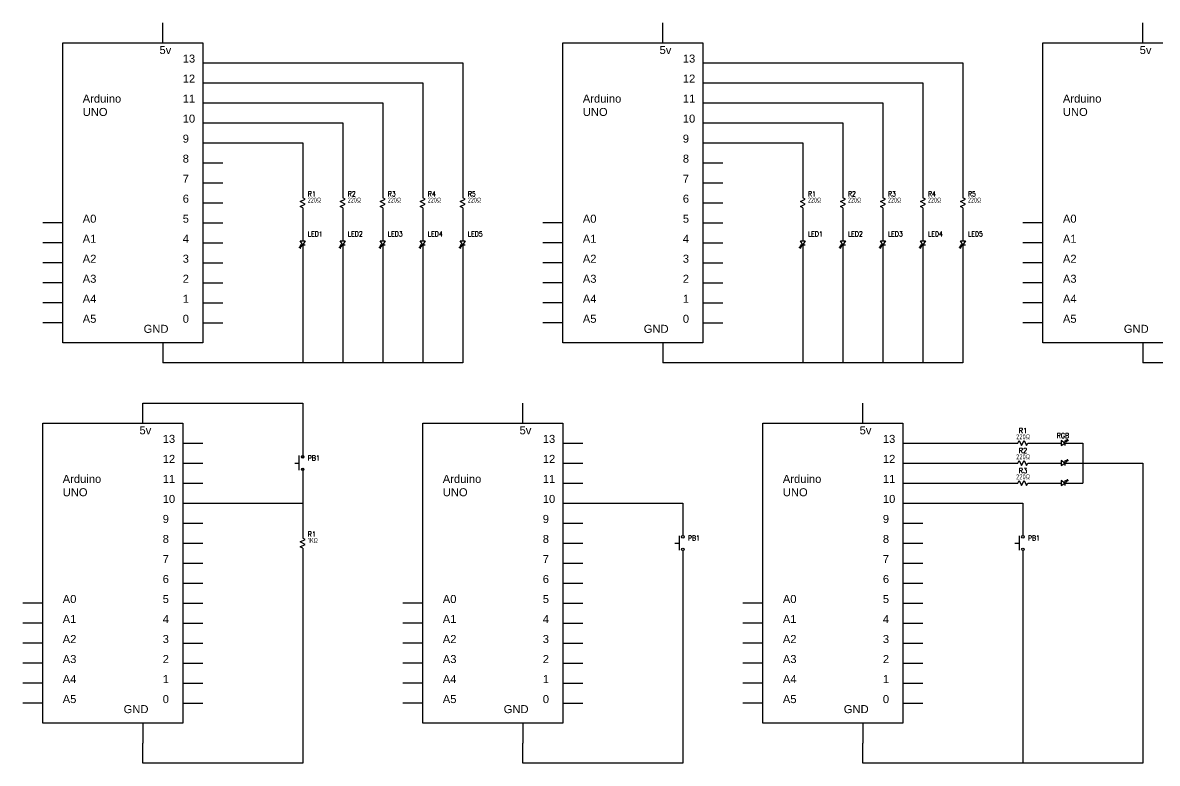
# Model space of a CAD drawing. Header units: inches. Extents: x 0 to 74, y -10 to 48.5.
# Drawn here: x 27 to 55.36, y 0 to 18.5 of the extents above; entities that cross this region are included whole.
import ezdxf
from ezdxf.enums import TextEntityAlignment as Align

# ---------------------------------------------------------------- set-up
doc = ezdxf.new("R2010")
doc.units = ezdxf.units.IN
doc.header["$MEASUREMENT"] = 0
for name, color, linetype in [('MISC', 7, 'Continuous'), ('SYMS', 7, 'Continuous'), ('TAGS', 150, 'Continuous'), ('WIRES', 7, 'Continuous')]:
    doc.layers.add(name, color=color, linetype=linetype)
doc.styles.get("Standard").update_dxf_attribs({"font": 'arial.ttf'})
doc.styles.add('WD', font='romans.shx')

# ---------------------------------------------------------------- blocks, each defined once
blk = doc.blocks.new('VRE1')
for p, q in [((-0.062, 0.031), (0.062, 0.094)), ((0.062, -0.031), (-0.062, 0.031)), ((0.062, 0.094), (0, 0.125)), ((-0.062, -0.094), (0.062, -0.031)), ((0, -0.125), (-0.062, -0.094))]:
    blk.add_line(p, q)
at = {"style": 'WD'}
for tag, p, width in [('INST', (0.219, 0.488), 0.7), ('TAG1', (0.127, 0.162), 0.9), ('LOC', (0.219, 0.318), 0.7), ('RATING1', (0.125, 0.006), 0.7), ('RATING2', (0.125, -0.151), 0.7), ('DESC1', (0.129, -0.307), 0.7), ('DESC2', (0.129, -0.463), 0.7)]:
    blk.add_attdef(tag, p, '', height=0.125, dxfattribs=dict(at, width=width))
at = {"linetype": 'Continuous', "style": 'WD', "flags": 8}
blk.add_attdef('TERM01', text='', height=0.125, dxfattribs=at).set_placement((-0.055, 0.144), align=Align.RIGHT)
at = {"style": 'WD', "flags": 9}
blk.add_attdef('FAMILY', (-0.184, 0.08), '', height=0.01, rotation=90, dxfattribs=at)
at = {"linetype": 'Continuous', "style": 'WD', "flags": 9}
for tag, p in [('CAT', (-0.139, 0.105)), ('MFG', (-0.12, 0.103)), ('ASSYCODE', (-0.094, 0.094))]:
    blk.add_attdef(tag, text='', height=0.01, rotation=90, dxfattribs=at).set_placement(p, align=Align.CENTER)
at = {"color": 7, "style": 'WD', "flags": 1}
for tag, p in [('X2TERM01', (0, 0.125)), ('X8TERM02', (0, -0.125))]:
    blk.add_attdef(tag, p, '', height=0.0125, dxfattribs=at)
at = {"linetype": 'Continuous', "style": 'WD', "flags": 8}
blk.add_attdef('TERM02', text='', height=0.125, dxfattribs=at).set_placement((-0.041, -0.151), align=Align.TOP_RIGHT)
blk = doc.blocks.new('VDI1LED')
h = blk.add_hatch(color=256)
h.dxf.hatch_style = 1
h.paths.add_polyline_path([(-0.09, -0.124), (-0.078, -0.118), (-0.083, -0.114), (-0.088, -0.11)])
h = blk.add_hatch(color=256)
h.dxf.hatch_style = 1
h.paths.add_polyline_path([(-0.069, -0.138), (-0.056, -0.131), (-0.061, -0.128), (-0.066, -0.124)])
for p, q in [((0, -0.047), (-0.062, 0.047)), ((-0.062, 0.047), (0.062, 0.047)), ((0.062, 0.047), (0, -0.047)), ((-0.088, -0.11), (-0.09, -0.124)), ((-0.078, -0.118), (-0.09, -0.124)), ((-0.083, -0.114), (-0.088, -0.11)), ((-0.075, -0.103), (-0.083, -0.114)), ((-0.083, -0.114), (-0.078, -0.118)), ((-0.061, -0.083), (-0.076, -0.087)), ((-0.076, -0.087), (-0.075, -0.103)), ((-0.066, -0.124), (-0.069, -0.138)), ((-0.056, -0.131), (-0.069, -0.138)), ((-0.061, -0.128), (-0.066, -0.124)), ((-0.062, -0.047), (0.062, -0.047)), ((-0.047, -0.062), (-0.061, -0.066)), ((-0.061, -0.066), (-0.061, -0.083)), ((-0.053, -0.116), (-0.061, -0.128)), ((-0.061, -0.128), (-0.056, -0.131)), ((-0.039, -0.096), (-0.054, -0.1)), ((-0.054, -0.1), (-0.053, -0.116)), ((-0.025, -0.075), (-0.039, -0.08)), ((-0.039, -0.08), (-0.039, -0.096))]:
    blk.add_line(p, q)
at = {"style": 'WD'}
for tag, p, width in [('INST', (0.219, 0.488), 0.7), ('TAG1', (0.127, 0.162), 0.9), ('LOC', (0.219, 0.318), 0.7), ('RATING1', (0.125, 0.006), 0.7), ('RATING2', (0.125, -0.151), 0.7), ('DESC1', (0.129, -0.307), 0.7), ('DESC2', (0.129, -0.463), 0.7)]:
    blk.add_attdef(tag, p, '', height=0.125, dxfattribs=dict(at, width=width))
at = {"style": 'WD', "flags": 8}
blk.add_attdef('TERM01', text='', height=0.125, dxfattribs=at).set_placement((-0.055, 0.066), align=Align.RIGHT)
at = {"style": 'WD', "flags": 9}
for tag, p in [('FAMILY', (-0.184, 0.205)), ('WDBLKNAM', (-0.164, 0.205))]:
    blk.add_attdef(tag, p, '', height=0.01, rotation=90, dxfattribs=at)
for tag, p in [('CAT', (-0.139, 0.23)), ('MFG', (-0.12, 0.228)), ('ASSYCODE', (-0.094, 0.219))]:
    blk.add_attdef(tag, text='', height=0.01, rotation=90, dxfattribs=at).set_placement(p, align=Align.CENTER)
at = {"style": 'WD', "flags": 1}
for tag, p in [('X2TERM01', (0, 0.047)), ('X8TERM02', (0, -0.047))]:
    blk.add_attdef(tag, p, '', height=0.0125, dxfattribs=at)
at = {"style": 'WD', "flags": 8}
blk.add_attdef('TERM02', text='', height=0.125, dxfattribs=at).set_placement((-0.041, -0.173), align=Align.TOP_RIGHT)
blk = doc.blocks.new('VPB11')
for p, q in [((-0.202, 0), (-0.094, 0)), ((-0.094, 0.185), (-0.094, -0.18))]:
    blk.add_line(p, q)
for centre in [(0, 0.156), (0, -0.156)]:
    blk.add_circle(centre, 0.0312)
at = {"linetype": 'Continuous', "style": 'WD'}
for tag, height, flags, p in [('TERM01', 0.125, 8, (-0.055, 0.222)), ('MFG', 0.01, 9, (-0.142, -0.088)), ('CAT', 0.01, 9, (-0.142, -0.073))]:
    blk.add_attdef(tag, text='', height=height, dxfattribs=dict(at, flags=flags)).set_placement(p, align=Align.RIGHT)
at = {"style": 'WD'}
for tag, p, width in [('INST', (0.127, 0.39), 0.7), ('LOC', (0.127, 0.221), 0.7), ('TAG1', (0.127, 0.064), 0.9), ('XREF', (0.129, -0.09), 0.7), ('DESC1', (0.129, -0.242), 0.7), ('DESC2', (0.129, -0.398), 0.7)]:
    blk.add_attdef(tag, p, '', height=0.125, dxfattribs=dict(at, width=width))
at = {"color": 7, "style": 'WD'}
for tag, p in [('X4LINK', (-0.266, 0)), ('X1LINK', (0, 0))]:
    blk.add_attdef(tag, p, '', height=0.01, dxfattribs=at)
at = {"color": 7, "style": 'WD', "flags": 1}
for tag, p in [('X2TERM01', (0, 0.188)), ('X8TERM02', (0, -0.188))]:
    blk.add_attdef(tag, p, '', height=0.0125, dxfattribs=at)
at = {"linetype": 'Continuous', "style": 'WD', "flags": 8}
blk.add_attdef('TERM02', text='', height=0.125, dxfattribs=at).set_placement((-0.041, -0.229), align=Align.TOP_RIGHT)
at = {"style": 'WD'}
for tag, flags, p in [('CONTACT', 1, (-0.142, -0.053)), ('FAMILY', 9, (-0.142, -0.036))]:
    blk.add_attdef(tag, text='', height=0.01, dxfattribs=dict(at, flags=flags)).set_placement(p, align=Align.RIGHT)
at = {"linetype": 'Continuous', "style": 'WD', "flags": 9}
blk.add_attdef('ASSYCODE', text='', height=0.01, dxfattribs=at).set_placement((-0.155, -0.106), align=Align.CENTER)
blk = doc.blocks.new('HRE1')
for p, q in [((-0.125, 0), (-0.094, 0.062)), ((-0.094, 0.062), (-0.031, -0.062)), ((-0.031, -0.062), (0.031, 0.062)), ((0.031, 0.062), (0.094, -0.062)), ((0.094, -0.062), (0.125, 0))]:
    blk.add_line(p, q)
at = {"style": 'WD'}
for tag, width, p in [('INST', 0.7, (0, 0.888)), ('DESC1', 0.7, (0, 0.562)), ('LOC', 0.7, (0, 0.719)), ('DESC2', 0.7, (0, 0.406)), ('RATING1', 0.9, (0.006, 0.094))]:
    blk.add_attdef(tag, text='', height=0.125, dxfattribs=dict(at, width=width)).set_placement(p, align=Align.CENTER)
blk.add_attdef('TAG1', text='', height=0.125, dxfattribs=at).set_placement((0, 0.25), align=Align.CENTER)
for tag, p, height, flags in [('X4TERM01', (-0.125, 0), 0.0125, 1), ('X1TERM02', (0.125, 0), 0.0125, 1), ('FAMILY', (0.205, 0.152), 0.01, 9)]:
    blk.add_attdef(tag, p, '', height=height, dxfattribs=dict(at, flags=flags))
at = {"linetype": 'Continuous', "style": 'WD', "flags": 9}
for tag, p in [('ASSYCODE', (0.219, 0.062)), ('MFG', (0.228, 0.089)), ('CAT', (0.23, 0.108))]:
    blk.add_attdef(tag, text='', height=0.01, dxfattribs=at).set_placement(p, align=Align.CENTER)
at = {"linetype": 'Continuous', "style": 'WD', "flags": 8}
blk.add_attdef('TERM01', text='', height=0.125, dxfattribs=at).set_placement((-0.219, -0.031), align=Align.TOP_RIGHT)
at = {"style": 'WD', "width": 0.9}
blk.add_attdef('RATING2', text='', height=0.125, dxfattribs=at).set_placement((0.006, -0.188), align=Align.TOP_CENTER)
at = {"linetype": 'Continuous', "style": 'WD', "flags": 8}
blk.add_attdef('TERM02', text='', height=0.125, dxfattribs=at).set_placement((0.219, -0.031), align=Align.TOP_LEFT)
blk = doc.blocks.new('HDI1LED')
h = blk.add_hatch(color=256)
h.dxf.hatch_style = 1
h.paths.add_polyline_path([(0.109, 0.089), (0.113, 0.084), (0.117, 0.079), (0.123, 0.092)])
h = blk.add_hatch(color=256)
h.dxf.hatch_style = 1
h.paths.add_polyline_path([(0.123, 0.068), (0.127, 0.063), (0.13, 0.058), (0.137, 0.07)])
for p, q in [((0.047, 0), (-0.047, 0.062)), ((-0.047, 0.062), (-0.047, -0.062)), ((-0.047, -0.062), (0.047, 0)), ((0.047, 0.062), (0.047, -0.062)), ((0.061, 0.047), (0.065, 0.062)), ((0.065, 0.062), (0.082, 0.062)), ((0.075, 0.026), (0.079, 0.04)), ((0.079, 0.04), (0.096, 0.04)), ((0.082, 0.062), (0.085, 0.076)), ((0.085, 0.076), (0.101, 0.076)), ((0.096, 0.04), (0.099, 0.055)), ((0.099, 0.055), (0.115, 0.054)), ((0.101, 0.076), (0.113, 0.084)), ((0.109, 0.089), (0.123, 0.092)), ((0.113, 0.084), (0.109, 0.089)), ((0.113, 0.084), (0.117, 0.079)), ((0.115, 0.054), (0.127, 0.063)), ((0.117, 0.079), (0.123, 0.092)), ((0.123, 0.068), (0.137, 0.07)), ((0.127, 0.063), (0.123, 0.068)), ((0.127, 0.063), (0.13, 0.058)), ((0.13, 0.058), (0.137, 0.07))]:
    blk.add_line(p, q)
at = {"style": 'WD'}
for tag, height, width, p in [('INST', 0.1, 0.7, (0, 0.438)), ('LOC', 0.1, 0.7, (0, 0.297)), ('TAG1', 0.125, 0.9, (0, 0.125)), ('RATING1', 0.1, 0.8, (0.006, -0.312)), ('DESC1', 0.125, 0.9, (0, -0.625)), ('DESC2', 0.125, 0.9, (0, -0.781))]:
    blk.add_attdef(tag, text='', height=height, dxfattribs=dict(at, width=width)).set_placement(p, align=Align.CENTER)
for tag, p, height, flags in [('X4TERM01', (-0.047, 0), 0.0125, 1), ('X1TERM02', (0.047, 0), 0.0125, 1), ('FAMILY', (0.205, 0.152), 0.01, 9), ('WDBLKNAM', (0.205, 0.133), 0.01, 9)]:
    blk.add_attdef(tag, p, '', height=height, dxfattribs=dict(at, flags=flags))
at = {"style": 'WD', "flags": 9}
for tag, p in [('ASSYCODE', (0.219, 0.062)), ('MFG', (0.228, 0.089)), ('CAT', (0.23, 0.108))]:
    blk.add_attdef(tag, text='', height=0.01, dxfattribs=at).set_placement(p, align=Align.CENTER)
at = {"style": 'WD', "flags": 8}
blk.add_attdef('TERM01', text='', height=0.125, dxfattribs=at).set_placement((-0.125, -0.031), align=Align.TOP_RIGHT)
blk.add_attdef('TERM02', text='', height=0.125, dxfattribs=at).set_placement((0.109, -0.031), align=Align.TOP_LEFT)
at = {"style": 'WD', "width": 0.8}
blk.add_attdef('RATING2', text='', height=0.1, dxfattribs=at).set_placement((0.006, -0.484), align=Align.BOTTOM_CENTER)

msp = doc.modelspace()

# ---------------------------------------------------------------- linework, layer by layer
for points in [[(28, 18), (31.5, 18), (31.5, 10.5), (28, 10.5)], [(40.5, 18), (44, 18), (44, 10.5), (40.5, 10.5)], [(52.5, 18), (56, 18), (56, 10.5), (52.5, 10.5)], [(27.5, 8.5), (31, 8.5), (31, 1), (27.5, 1)], [(37, 8.5), (40.5, 8.5), (40.5, 1), (37, 1)], [(45.5, 8.5), (49, 8.5), (49, 1), (45.5, 1)]]:
    msp.add_lwpolyline(points, close=True)
at = {"layer": 'WIRES'}
for p, q in [((30.5, 18), (30.5, 18.5)), ((43, 18), (43, 18.5)), ((55, 18), (55, 18.5)), ((31.5, 17.5), (32, 17.5)), ((32, 17.5), (38, 17.5)), ((38, 17.5), (38, 14.125)), ((44, 17.5), (44.5, 17.5)), ((44.5, 17.5), (50.5, 17.5)), ((50.5, 17.5), (50.5, 14.125)), ((31.5, 17), (32, 17)), ((32, 17), (37, 17)), ((37, 17), (37, 14.125)), ((44, 17), (44.5, 17)), ((44.5, 17), (49.5, 17)), ((49.5, 17), (49.5, 14.125)), ((31.5, 16.5), (32, 16.5)), ((32, 16.5), (36, 16.5)), ((36, 16.5), (36, 14.125)), ((44, 16.5), (44.5, 16.5)), ((44.5, 16.5), (48.5, 16.5)), ((48.5, 16.5), (48.5, 14.125)), ((31.5, 16), (32, 16)), ((32, 16), (35, 16)), ((35, 16), (35, 14.125)), ((44, 16), (44.5, 16)), ((44.5, 16), (47.5, 16)), ((47.5, 16), (47.5, 14.125)), ((31.5, 15.5), (32, 15.5)), ((32, 15.5), (34, 15.5)), ((34, 15.5), (34, 14.125)), ((44, 15.5), (44.5, 15.5)), ((44.5, 15.5), (46.5, 15.5)), ((46.5, 15.5), (46.5, 14.125)), ((31.5, 15), (32, 15)), ((44, 15), (44.5, 15)), ((31.5, 14.5), (32, 14.5)), ((44, 14.5), (44.5, 14.5)), ((31.5, 14), (32, 14)), ((44, 14), (44.5, 14)), ((34, 13.875), (34, 13.047)), ((35, 13.875), (35, 13.047)), ((36, 13.875), (36, 13.047)), ((37, 13.875), (37, 13.047)), ((38, 13.875), (38, 13.047)), ((46.5, 13.875), (46.5, 13.047)), ((47.5, 13.875), (47.5, 13.047)), ((48.5, 13.875), (48.5, 13.047)), ((49.5, 13.875), (49.5, 13.047)), ((50.5, 13.875), (50.5, 13.047)), ((28, 13.5), (27.5, 13.5)), ((31.5, 13.5), (32, 13.5)), ((40.5, 13.5), (40, 13.5)), ((44, 13.5), (44.5, 13.5)), ((52.5, 13.5), (52, 13.5)), ((28, 13), (27.5, 13)), ((31.5, 13), (32, 13)), ((34, 12.953), (34, 10)), ((35, 12.953), (35, 10)), ((36, 12.953), (36, 10)), ((37, 12.953), (37, 10)), ((38, 12.953), (38, 10)), ((40.5, 13), (40, 13)), ((44, 13), (44.5, 13)), ((46.5, 12.953), (46.5, 10)), ((47.5, 12.953), (47.5, 10)), ((48.5, 12.953), (48.5, 10)), ((49.5, 12.953), (49.5, 10)), ((50.5, 12.953), (50.5, 10)), ((52.5, 13), (52, 13)), ((28, 12.5), (27.5, 12.5)), ((31.5, 12.5), (32, 12.5)), ((40.5, 12.5), (40, 12.5)), ((44, 12.5), (44.5, 12.5)), ((52.5, 12.5), (52, 12.5)), ((28, 12), (27.5, 12)), ((31.5, 12), (32, 12)), ((40.5, 12), (40, 12)), ((44, 12), (44.5, 12)), ((52.5, 12), (52, 12)), ((28, 11.5), (27.5, 11.5)), ((31.5, 11.5), (32, 11.5)), ((40.5, 11.5), (40, 11.5)), ((44, 11.5), (44.5, 11.5)), ((52.5, 11.5), (52, 11.5)), ((28, 11), (27.5, 11)), ((31.5, 11), (32, 11)), ((40.5, 11), (40, 11)), ((44, 11), (44.5, 11)), ((52.5, 11), (52, 11)), ((30.5, 10.5), (30.5, 10)), ((43, 10.5), (43, 10)), ((55, 10.5), (55, 10)), ((34, 10), (30.5, 10)), ((35, 10), (34, 10)), ((36, 10), (35, 10)), ((37, 10), (36, 10)), ((38, 10), (36.5, 10)), ((46.5, 10), (43, 10)), ((47.5, 10), (46.5, 10)), ((48.5, 10), (47.5, 10)), ((49.5, 10), (48.5, 10)), ((50.5, 10), (49, 10)), ((58.5, 10), (55, 10)), ((30, 8.5), (30, 9)), ((30, 9), (34, 9)), ((34, 9), (34, 7.625)), ((39.5, 8.5), (39.5, 9)), ((48, 8.5), (48, 9)), ((31, 8), (31.5, 8)), ((34, 8), (34, 7.688)), ((40.5, 8), (41, 8)), ((49, 8), (49.5, 8)), ((49.5, 8), (51.875, 8)), ((52.125, 8), (52.953, 8)), ((53.047, 8), (53.5, 8)), ((53.5, 8), (53.5, 7.5)), ((31, 7.5), (31.5, 7.5)), ((34, 7.375), (34, 5.688)), ((40.5, 7.5), (41, 7.5)), ((49, 7.5), (49.5, 7.5)), ((49.5, 7.5), (51.875, 7.5)), ((52.125, 7.5), (52.953, 7.5)), ((53.047, 7.5), (54.5, 7.5)), ((53.5, 7.5), (53.5, 7)), ((54.5, 7.5), (55, 7.5)), ((55, 7.5), (55, 0)), ((34, 7.312), (34, 7)), ((31, 7), (31.5, 7)), ((40.5, 7), (41, 7)), ((49, 7), (49.5, 7)), ((49.5, 7), (51.875, 7)), ((52.125, 7), (52.953, 7)), ((53.047, 7), (53.5, 7)), ((31, 6.5), (31.5, 6.5)), ((31.5, 6.5), (34, 6.5)), ((40.5, 6.5), (41, 6.5)), ((41, 6.5), (43.5, 6.5)), ((43.5, 6.5), (43.5, 5.688)), ((49, 6.5), (49.5, 6.5)), ((49.5, 6.5), (52, 6.5)), ((52, 6.5), (52, 5.688)), ((31, 6), (31.5, 6)), ((34, 6), (34, 5.625)), ((40.5, 6), (41, 6)), ((49, 6), (49.5, 6)), ((31, 5.5), (31.5, 5.5)), ((40.5, 5.5), (41, 5.5)), ((49, 5.5), (49.5, 5.5)), ((34, 5.375), (34, 5)), ((34, 5.312), (34, 0)), ((43.5, 5.312), (43.5, 0)), ((43.5, 5.312), (43.5, 5)), ((52, 5.312), (52, 0)), ((52, 5.312), (52, 5)), ((31, 5), (31.5, 5)), ((40.5, 5), (41, 5)), ((49, 5), (49.5, 5)), ((31, 4.5), (31.5, 4.5)), ((40.5, 4.5), (41, 4.5)), ((49, 4.5), (49.5, 4.5)), ((27.5, 4), (27, 4)), ((31, 4), (31.5, 4)), ((37, 4), (36.5, 4)), ((40.5, 4), (41, 4)), ((45.5, 4), (45, 4)), ((49, 4), (49.5, 4)), ((27.5, 3.5), (27, 3.5)), ((31, 3.5), (31.5, 3.5)), ((37, 3.5), (36.5, 3.5)), ((40.5, 3.5), (41, 3.5)), ((45.5, 3.5), (45, 3.5)), ((49, 3.5), (49.5, 3.5)), ((27.5, 3), (27, 3)), ((31, 3), (31.5, 3)), ((37, 3), (36.5, 3)), ((40.5, 3), (41, 3)), ((45.5, 3), (45, 3)), ((49, 3), (49.5, 3)), ((27.5, 2.5), (27, 2.5)), ((31, 2.5), (31.5, 2.5)), ((37, 2.5), (36.5, 2.5)), ((40.5, 2.5), (41, 2.5)), ((45.5, 2.5), (45, 2.5)), ((49, 2.5), (49.5, 2.5)), ((27.5, 2), (27, 2)), ((31, 2), (31.5, 2)), ((37, 2), (36.5, 2)), ((40.5, 2), (41, 2)), ((45.5, 2), (45, 2)), ((49, 2), (49.5, 2)), ((27.5, 1.5), (27, 1.5)), ((31, 1.5), (31.5, 1.5)), ((37, 1.5), (36.5, 1.5)), ((40.5, 1.5), (41, 1.5)), ((45.5, 1.5), (45, 1.5)), ((49, 1.5), (49.5, 1.5)), ((30, 1), (30, 0.5)), ((39.5, 1), (39.5, 0.5)), ((48, 1), (48, 0.5)), ((30, 0), (30, 0.5)), ((39.5, 0), (39.5, 0.5)), ((48, 0), (48, 0.5)), ((34, 0), (30, 0)), ((43.5, 0), (39.5, 0)), ((52, 0), (48, 0)), ((55, 0), (51.5, 0))]:
    msp.add_line(p, q, dxfattribs=at)

# ---------------------------------------------------------------- block references
at = {"layer": 'SYMS'}
ref = msp.add_blockref('VRE1', (34, 14), dxfattribs=at)
ref.add_attrib('RATING1', '220Ω', (34.125, 14.006), dxfattribs={"layer": 'MISC', "height": 0.125, "style": 'WD', "width": 0.7})
ref.add_attrib('TAG1', 'R1', (34.127, 14.162), dxfattribs={"layer": 'TAGS', "height": 0.125, "style": 'WD', "width": 0.9})
ref = msp.add_blockref('VRE1', (35, 14), dxfattribs=at)
ref.add_attrib('RATING1', '220Ω', (35.125, 14.006), dxfattribs={"layer": 'MISC', "height": 0.125, "style": 'WD', "width": 0.7})
ref.add_attrib('TAG1', 'R2', (35.127, 14.162), dxfattribs={"layer": 'TAGS', "height": 0.125, "style": 'WD', "width": 0.9})
ref = msp.add_blockref('VRE1', (36, 14), dxfattribs=at)
ref.add_attrib('RATING1', '220Ω', (36.125, 14.006), dxfattribs={"layer": 'MISC', "height": 0.125, "style": 'WD', "width": 0.7})
ref.add_attrib('TAG1', 'R3', (36.127, 14.162), dxfattribs={"layer": 'TAGS', "height": 0.125, "style": 'WD', "width": 0.9})
ref = msp.add_blockref('VRE1', (37, 14), dxfattribs=at)
ref.add_attrib('RATING1', '220Ω', (37.125, 14.006), dxfattribs={"layer": 'MISC', "height": 0.125, "style": 'WD', "width": 0.7})
ref.add_attrib('TAG1', 'R4', (37.127, 14.162), dxfattribs={"layer": 'TAGS', "height": 0.125, "style": 'WD', "width": 0.9})
ref = msp.add_blockref('VRE1', (38, 14), dxfattribs=at)
ref.add_attrib('RATING1', '220Ω', (38.125, 14.006), dxfattribs={"layer": 'MISC', "height": 0.125, "style": 'WD', "width": 0.7})
ref.add_attrib('TAG1', 'R5', (38.127, 14.162), dxfattribs={"layer": 'TAGS', "height": 0.125, "style": 'WD', "width": 0.9})
ref = msp.add_blockref('VRE1', (46.5, 14), dxfattribs=at)
ref.add_attrib('RATING1', '220Ω', (46.625, 14.006), dxfattribs={"layer": 'MISC', "height": 0.125, "style": 'WD', "width": 0.7})
ref.add_attrib('TAG1', 'R1', (46.627, 14.162), dxfattribs={"layer": 'TAGS', "height": 0.125, "style": 'WD', "width": 0.9})
ref = msp.add_blockref('VRE1', (47.5, 14), dxfattribs=at)
ref.add_attrib('RATING1', '220Ω', (47.625, 14.006), dxfattribs={"layer": 'MISC', "height": 0.125, "style": 'WD', "width": 0.7})
ref.add_attrib('TAG1', 'R2', (47.627, 14.162), dxfattribs={"layer": 'TAGS', "height": 0.125, "style": 'WD', "width": 0.9})
ref = msp.add_blockref('VRE1', (48.5, 14), dxfattribs=at)
ref.add_attrib('RATING1', '220Ω', (48.625, 14.006), dxfattribs={"layer": 'MISC', "height": 0.125, "style": 'WD', "width": 0.7})
ref.add_attrib('TAG1', 'R3', (48.627, 14.162), dxfattribs={"layer": 'TAGS', "height": 0.125, "style": 'WD', "width": 0.9})
ref = msp.add_blockref('VRE1', (49.5, 14), dxfattribs=at)
ref.add_attrib('RATING1', '220Ω', (49.625, 14.006), dxfattribs={"layer": 'MISC', "height": 0.125, "style": 'WD', "width": 0.7})
ref.add_attrib('TAG1', 'R4', (49.627, 14.162), dxfattribs={"layer": 'TAGS', "height": 0.125, "style": 'WD', "width": 0.9})
ref = msp.add_blockref('VRE1', (50.5, 14), dxfattribs=at)
ref.add_attrib('RATING1', '220Ω', (50.625, 14.006), dxfattribs={"layer": 'MISC', "height": 0.125, "style": 'WD', "width": 0.7})
ref.add_attrib('TAG1', 'R5', (50.627, 14.162), dxfattribs={"layer": 'TAGS', "height": 0.125, "style": 'WD', "width": 0.9})
ref = msp.add_blockref('VDI1LED', (34, 13), dxfattribs=at)
ref.add_attrib('TAG1', 'LED1', (34.127, 13.162), dxfattribs={"layer": 'TAGS', "height": 0.125, "style": 'WD', "width": 0.9})
ref = msp.add_blockref('VDI1LED', (35, 13), dxfattribs=at)
ref.add_attrib('TAG1', 'LED2', (35.127, 13.162), dxfattribs={"layer": 'TAGS', "height": 0.125, "style": 'WD', "width": 0.9})
ref = msp.add_blockref('VDI1LED', (36, 13), dxfattribs=at)
ref.add_attrib('TAG1', 'LED3', (36.127, 13.162), dxfattribs={"layer": 'TAGS', "height": 0.125, "style": 'WD', "width": 0.9})
ref = msp.add_blockref('VDI1LED', (37, 13), dxfattribs=at)
ref.add_attrib('TAG1', 'LED4', (37.127, 13.162), dxfattribs={"layer": 'TAGS', "height": 0.125, "style": 'WD', "width": 0.9})
ref = msp.add_blockref('VDI1LED', (38, 13), dxfattribs=at)
ref.add_attrib('TAG1', 'LED5', (38.127, 13.162), dxfattribs={"layer": 'TAGS', "height": 0.125, "style": 'WD', "width": 0.9})
ref = msp.add_blockref('VDI1LED', (46.5, 13), dxfattribs=at)
ref.add_attrib('TAG1', 'LED1', (46.627, 13.162), dxfattribs={"layer": 'TAGS', "height": 0.125, "style": 'WD', "width": 0.9})
ref = msp.add_blockref('VDI1LED', (47.5, 13), dxfattribs=at)
ref.add_attrib('TAG1', 'LED2', (47.627, 13.162), dxfattribs={"layer": 'TAGS', "height": 0.125, "style": 'WD', "width": 0.9})
ref = msp.add_blockref('VDI1LED', (48.5, 13), dxfattribs=at)
ref.add_attrib('TAG1', 'LED3', (48.627, 13.162), dxfattribs={"layer": 'TAGS', "height": 0.125, "style": 'WD', "width": 0.9})
ref = msp.add_blockref('VDI1LED', (49.5, 13), dxfattribs=at)
ref.add_attrib('TAG1', 'LED4', (49.627, 13.162), dxfattribs={"layer": 'TAGS', "height": 0.125, "style": 'WD', "width": 0.9})
ref = msp.add_blockref('VDI1LED', (50.5, 13), dxfattribs=at)
ref.add_attrib('TAG1', 'LED5', (50.627, 13.162), dxfattribs={"layer": 'TAGS', "height": 0.125, "style": 'WD', "width": 0.9})
ref = msp.add_blockref('HRE1', (52, 8), dxfattribs=at)
ref.add_attrib('RATING1', '220Ω', dxfattribs={"layer": 'MISC', "height": 0.125, "style": 'WD', "width": 0.9}).set_placement((52.006, 8.094), align=Align.CENTER)
ref.add_attrib('TAG1', 'R1', dxfattribs={"layer": 'TAGS', "height": 0.125, "style": 'WD'}).set_placement((52, 8.25), align=Align.CENTER)
ref = msp.add_blockref('HDI1LED', (53, 8), dxfattribs=at)
ref.add_attrib('TAG1', 'RGB', dxfattribs={"layer": 'TAGS', "height": 0.125, "style": 'WD', "width": 0.9}).set_placement((53, 8.125), align=Align.CENTER)
ref = msp.add_blockref('VPB11', (34, 7.5), dxfattribs=at)
ref.add_attrib('TAG1', 'PB1', (34.127, 7.564), dxfattribs={"layer": 'TAGS', "height": 0.125, "style": 'WD', "width": 0.9})
ref = msp.add_blockref('HRE1', (52, 7.5), dxfattribs=at)
ref.add_attrib('RATING1', '220Ω', dxfattribs={"layer": 'MISC', "height": 0.125, "style": 'WD', "width": 0.9}).set_placement((52.006, 7.594), align=Align.CENTER)
ref.add_attrib('TAG1', 'R2', dxfattribs={"layer": 'TAGS', "height": 0.125, "style": 'WD'}).set_placement((52, 7.75), align=Align.CENTER)
ref = msp.add_blockref('HRE1', (52, 7), dxfattribs=at)
ref.add_attrib('RATING1', '220Ω', dxfattribs={"layer": 'MISC', "height": 0.125, "style": 'WD', "width": 0.9}).set_placement((52.006, 7.094), align=Align.CENTER)
ref.add_attrib('TAG1', 'R3', dxfattribs={"layer": 'TAGS', "height": 0.125, "style": 'WD'}).set_placement((52, 7.25), align=Align.CENTER)
for p in [(53, 7.5), (53, 7)]:
    msp.add_blockref('HDI1LED', p, dxfattribs=at)
ref = msp.add_blockref('VRE1', (34, 5.5), dxfattribs=at)
ref.add_attrib('RATING1', '1KΩ', (34.125, 5.506), dxfattribs={"layer": 'MISC', "height": 0.125, "style": 'WD', "width": 0.7})
ref.add_attrib('TAG1', 'R1', (34.127, 5.662), dxfattribs={"layer": 'TAGS', "height": 0.125, "style": 'WD', "width": 0.9})
ref = msp.add_blockref('VPB11', (43.5, 5.5), dxfattribs=at)
ref.add_attrib('TAG1', 'PB1', (43.627, 5.564), dxfattribs={"layer": 'TAGS', "height": 0.125, "style": 'WD', "width": 0.9})
ref = msp.add_blockref('VPB11', (52, 5.5), dxfattribs=at)
ref.add_attrib('TAG1', 'PB1', (52.127, 5.564), dxfattribs={"layer": 'TAGS', "height": 0.125, "style": 'WD', "width": 0.9})

# ---------------------------------------------------------------- texts
at = {"char_height": 0.2, "attachment_point": 1}
for s, insert in [('{\\C256;\\c0;5v}', (30.419, 17.918)), ('{\\C256;\\c0;5v}', (42.919, 17.918)), ('{\\C256;\\c0;5v}', (54.919, 17.918)), ('{\\C256;\\c0;13}', (31, 17.704)), ('{\\C256;\\c0;13}', (43.5, 17.704)), ('{\\C256;\\c0;12}', (31, 17.204)), ('{\\C256;\\c0;12}', (43.5, 17.204)), ('{\\C256;\\c0;Arduino UNO}', (28.5, 16.704)), ('{\\C256;\\c0;11}', (31, 16.704)), ('{\\C256;\\c0;Arduino UNO}', (41, 16.704)), ('{\\C256;\\c0;11}', (43.5, 16.704)), ('{\\C256;\\c0;Arduino UNO}', (53, 16.704)), ('{\\C256;\\c0;10}', (31, 16.204)), ('{\\C256;\\c0;10}', (43.5, 16.204)), ('{\\C256;\\c0;9}', (31, 15.704)), ('{\\C256;\\c0;9}', (43.5, 15.704)), ('{\\C256;\\c0;8}', (31, 15.204)), ('{\\C256;\\c0;8}', (43.5, 15.204)), ('{\\C256;\\c0;7}', (31, 14.704)), ('{\\C256;\\c0;7}', (43.5, 14.704)), ('{\\C256;\\c0;6}', (31, 14.204)), ('{\\C256;\\c0;6}', (43.5, 14.204)), ('{\\C256;\\c0;A0}', (28.5, 13.704)), ('{\\C256;\\c0;5}', (31, 13.704)), ('{\\C256;\\c0;A0}', (41, 13.704)), ('{\\C256;\\c0;5}', (43.5, 13.704)), ('{\\C256;\\c0;A0}', (53, 13.704)), ('{\\C256;\\c0;A1}', (28.5, 13.204)), ('{\\C256;\\c0;4}', (31, 13.204)), ('{\\C256;\\c0;A1}', (41, 13.204)), ('{\\C256;\\c0;4}', (43.5, 13.204)), ('{\\C256;\\c0;A1}', (53, 13.204)), ('{\\C256;\\c0;A2}', (28.5, 12.704)), ('{\\C256;\\c0;3}', (31, 12.704)), ('{\\C256;\\c0;A2}', (41, 12.704)), ('{\\C256;\\c0;3}', (43.5, 12.704)), ('{\\C256;\\c0;A2}', (53, 12.704)), ('{\\C256;\\c0;A3}', (28.5, 12.204)), ('{\\C256;\\c0;2}', (31, 12.204)), ('{\\C256;\\c0;A3}', (41, 12.204)), ('{\\C256;\\c0;2}', (43.5, 12.204)), ('{\\C256;\\c0;A3}', (53, 12.204)), ('{\\C256;\\c0;A4}', (28.5, 11.704)), ('{\\C256;\\c0;1}', (31, 11.704)), ('{\\C256;\\c0;A4}', (41, 11.704)), ('{\\C256;\\c0;1}', (43.5, 11.704)), ('{\\C256;\\c0;A4}', (53, 11.704)), ('{\\C256;\\c0;A5}', (28.5, 11.204)), ('{\\C256;\\c0;0}', (31, 11.204)), ('{\\C256;\\c0;A5}', (41, 11.204)), ('{\\C256;\\c0;0}', (43.5, 11.204)), ('{\\C256;\\c0;A5}', (53, 11.204)), ('{\\C256;\\c0;GND}', (30.023, 10.953)), ('{\\C256;\\c0;GND}', (42.523, 10.953)), ('{\\C256;\\c0;GND}', (54.523, 10.953)), ('{\\C256;\\c0;5v}', (29.919, 8.418)), ('{\\C256;\\c0;5v}', (39.419, 8.418)), ('{\\C256;\\c0;5v}', (47.919, 8.418)), ('{\\C256;\\c0;13}', (30.5, 8.204)), ('{\\C256;\\c0;13}', (40, 8.204)), ('{\\C256;\\c0;13}', (48.5, 8.204)), ('{\\C256;\\c0;12}', (30.5, 7.704)), ('{\\C256;\\c0;12}', (40, 7.704)), ('{\\C256;\\c0;12}', (48.5, 7.704)), ('{\\C256;\\c0;Arduino UNO}', (28, 7.204)), ('{\\C256;\\c0;11}', (30.5, 7.204)), ('{\\C256;\\c0;Arduino UNO}', (37.5, 7.204)), ('{\\C256;\\c0;11}', (40, 7.204)), ('{\\C256;\\c0;Arduino UNO}', (46, 7.204)), ('{\\C256;\\c0;11}', (48.5, 7.204)), ('{\\C256;\\c0;10}', (30.5, 6.704)), ('{\\C256;\\c0;10}', (40, 6.704)), ('{\\C256;\\c0;10}', (48.5, 6.704)), ('{\\C256;\\c0;9}', (30.5, 6.204)), ('{\\C256;\\c0;9}', (40, 6.204)), ('{\\C256;\\c0;9}', (48.5, 6.204)), ('{\\C256;\\c0;8}', (30.5, 5.704)), ('{\\C256;\\c0;8}', (40, 5.704)), ('{\\C256;\\c0;8}', (48.5, 5.704)), ('{\\C256;\\c0;7}', (30.5, 5.204)), ('{\\C256;\\c0;7}', (40, 5.204)), ('{\\C256;\\c0;7}', (48.5, 5.204)), ('{\\C256;\\c0;6}', (30.5, 4.704)), ('{\\C256;\\c0;6}', (40, 4.704)), ('{\\C256;\\c0;6}', (48.5, 4.704)), ('{\\C256;\\c0;A0}', (28, 4.204)), ('{\\C256;\\c0;5}', (30.5, 4.204)), ('{\\C256;\\c0;A0}', (37.5, 4.204)), ('{\\C256;\\c0;5}', (40, 4.204)), ('{\\C256;\\c0;A0}', (46, 4.204)), ('{\\C256;\\c0;5}', (48.5, 4.204)), ('{\\C256;\\c0;A1}', (28, 3.704)), ('{\\C256;\\c0;4}', (30.5, 3.704)), ('{\\C256;\\c0;A1}', (37.5, 3.704)), ('{\\C256;\\c0;4}', (40, 3.704)), ('{\\C256;\\c0;A1}', (46, 3.704)), ('{\\C256;\\c0;4}', (48.5, 3.704)), ('{\\C256;\\c0;A2}', (28, 3.204)), ('{\\C256;\\c0;3}', (30.5, 3.204)), ('{\\C256;\\c0;A2}', (37.5, 3.204)), ('{\\C256;\\c0;3}', (40, 3.204)), ('{\\C256;\\c0;A2}', (46, 3.204)), ('{\\C256;\\c0;3}', (48.5, 3.204)), ('{\\C256;\\c0;A3}', (28, 2.704)), ('{\\C256;\\c0;2}', (30.5, 2.704)), ('{\\C256;\\c0;A3}', (37.5, 2.704)), ('{\\C256;\\c0;2}', (40, 2.704)), ('{\\C256;\\c0;A3}', (46, 2.704)), ('{\\C256;\\c0;2}', (48.5, 2.704)), ('{\\C256;\\c0;A4}', (28, 2.204)), ('{\\C256;\\c0;1}', (30.5, 2.204)), ('{\\C256;\\c0;A4}', (37.5, 2.204)), ('{\\C256;\\c0;1}', (40, 2.204)), ('{\\C256;\\c0;A4}', (46, 2.204)), ('{\\C256;\\c0;1}', (48.5, 2.204)), ('{\\C256;\\c0;A5}', (28, 1.704)), ('{\\C256;\\c0;0}', (30.5, 1.704)), ('{\\C256;\\c0;A5}', (37.5, 1.704)), ('{\\C256;\\c0;0}', (40, 1.704)), ('{\\C256;\\c0;A5}', (46, 1.704)), ('{\\C256;\\c0;0}', (48.5, 1.704)), ('{\\C256;\\c0;GND}', (29.523, 1.453)), ('{\\C256;\\c0;GND}', (39.023, 1.453)), ('{\\C256;\\c0;GND}', (47.523, 1.453))]:
    msp.add_mtext_dynamic_manual_height_columns(s, width=0.48887, gutter_width=1, heights=[0], dxfattribs=dict(at, insert=insert))

doc.saveas('drawing.dxf')
